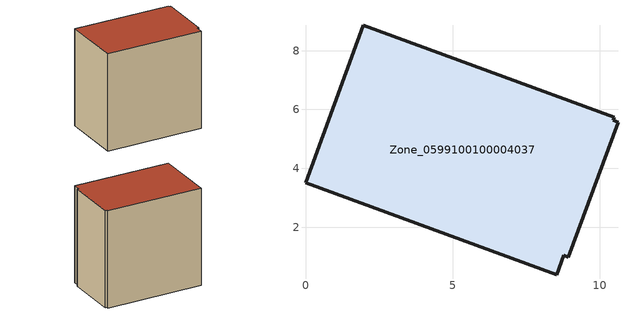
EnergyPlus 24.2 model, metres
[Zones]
Zone_0599100100004037
 floor ground (C_G): 10.49,5.74 10.45,5.63 10.62,5.57 8.93,0.98 8.78,1.04 8.54,0.38 0,3.5 1.96,8.86 z0
 wall outside (C_F): 8.54,0.38 8.78,1.04 8.93,0.98 10.62,5.57 10.45,5.63 10.49,5.74 1.96,8.86 0,3.5 8.54,0.38 z0:9.14
 roof outside (C_R): 1.96,8.86 0,3.5 8.54,0.38 8.78,1.04 8.93,0.98 10.62,5.57 10.45,5.63 10.49,5.74 z9.14
[BUILDING]
Pand.0599100100004037: North Axis=0; Terrain=City; Loads Convergence Tolerance Value=0.04; Temperature Convergence Tolerance Value=0.4; Solar Distribution=FullExterior; Maximum Number of Warmup Days=25; Minimum Number of Warmup Days=1
[Site:Location]
Rotterdam.The.Hague.AP_ZH_NLD Design_Conditions: Latitude=51.96; Longitude=4.45; Time Zone=1; Elevation=-4.5
[SITE:GROUNDTEMPERATURE:BUILDINGSURFACE]
18, 18, 18, 18, 18, 18, 18, 18, 18, 18, 18, 18
[MATERIAL] Thermal Absorptance=0.9; Solar Absorptance=0.7; Visible Absorptance=0.7
Name | Roughness | Thickness | Conductivity | Density | Specific Heat
G.TI.2006-2014 | MediumSmooth | 0.15 | 0.06 | 540 | 1210
F.TI.2006-2014 | Rough | 0.3 | 0.12 | 1920 | 840
R.TI.2006-2014 | MediumRough | 0.2 | 0.08 | 1500 | 1000
[CONSTRUCTION]
C_G: G.TI.2006-2014
C_F: F.TI.2006-2014
C_R: R.TI.2006-2014
[ZONE]
Zone_0599100100004037: Type=1; Multiplier=1; Ceiling Height=Autocalculate; Volume=Autocalculate; Floor Area=autocalculate; Part of Total Floor Area=Yes
[ZONEINFILTRATION:DESIGNFLOWRATE]
Infil_Zone_0599100100004037: Zone or ZoneList or Space or SpaceList=Zone_0599100100004037; Schedule=AlwaysOn; Design Flow Rate Calculation Method=Flow/Area; Flow Rate per Floor Area=0.0015; Constant Term Coefficient=1; Temperature Term Coefficient=0; Velocity Term Coefficient=0; Velocity Squared Term Coefficient=0
[HVACTEMPLATE:ZONE:IDEALLOADSAIRSYSTEM]
Zone_0599100100004037: Maximum Heating Supply Air Temperature=50; Minimum Cooling Supply Air Temperature=13; Maximum Heating Supply Air Humidity Ratio=0.0156; Minimum Cooling Supply Air Humidity Ratio=0.0077; Heating Limit=NoLimit; Cooling Limit=NoLimit; Dehumidification Control Type=ConstantSensibleHeatRatio; Cooling Sensible Heat Ratio=0.7; Dehumidification Setpoint=60; Humidification Control Type=None; Humidification Setpoint=30; Outdoor Air Method=None; Outdoor Air Flow Rate per Person=0.00944; Outdoor Air Flow Rate per Zone Floor Area=0; Outdoor Air Flow Rate per Zone=0; Demand Controlled Ventilation Type=None; Outdoor Air Economizer Type=NoEconomizer; Heat Recovery Type=None; Sensible Heat Recovery Effectiveness=0.7; Latent Heat Recovery Effectiveness=0.65
[ZONECONTROL:THERMOSTAT]
ThermostatControl_Zone_0599100100004037: Zone or ZoneList=Zone_0599100100004037; Control Type Schedule=DualSetpointControlType; Control 1=Thermostat_Zone_0599100100004037; Temperature Difference Between Cutout And Setpoint=0
[THERMOSTATSETPOINT:DUALSETPOINT]
Thermostat_Zone_0599100100004037: Heating Setpoint Temperature Schedule=HeatingSetpoint_Zone_0599100100004037; Cooling Setpoint Temperature Schedule=CoolingSetpoint_Zone_0599100100004037
[SCHEDULE:COMPACT]
HeatingSetpoint_Zone_0599100100004037: Through: 12/31, For: AllDays, Until: 24:00, 21
CoolingSetpoint_Zone_0599100100004037: Through: 12/31, For: AllDays, Until: 24:00, 24
DualSetpointControlType: Through: 12/31, For: AllDays, Until: 24:00, 4
AlwaysOn: Through: 12/31, For: AllDays, Until: 24:00, 1
